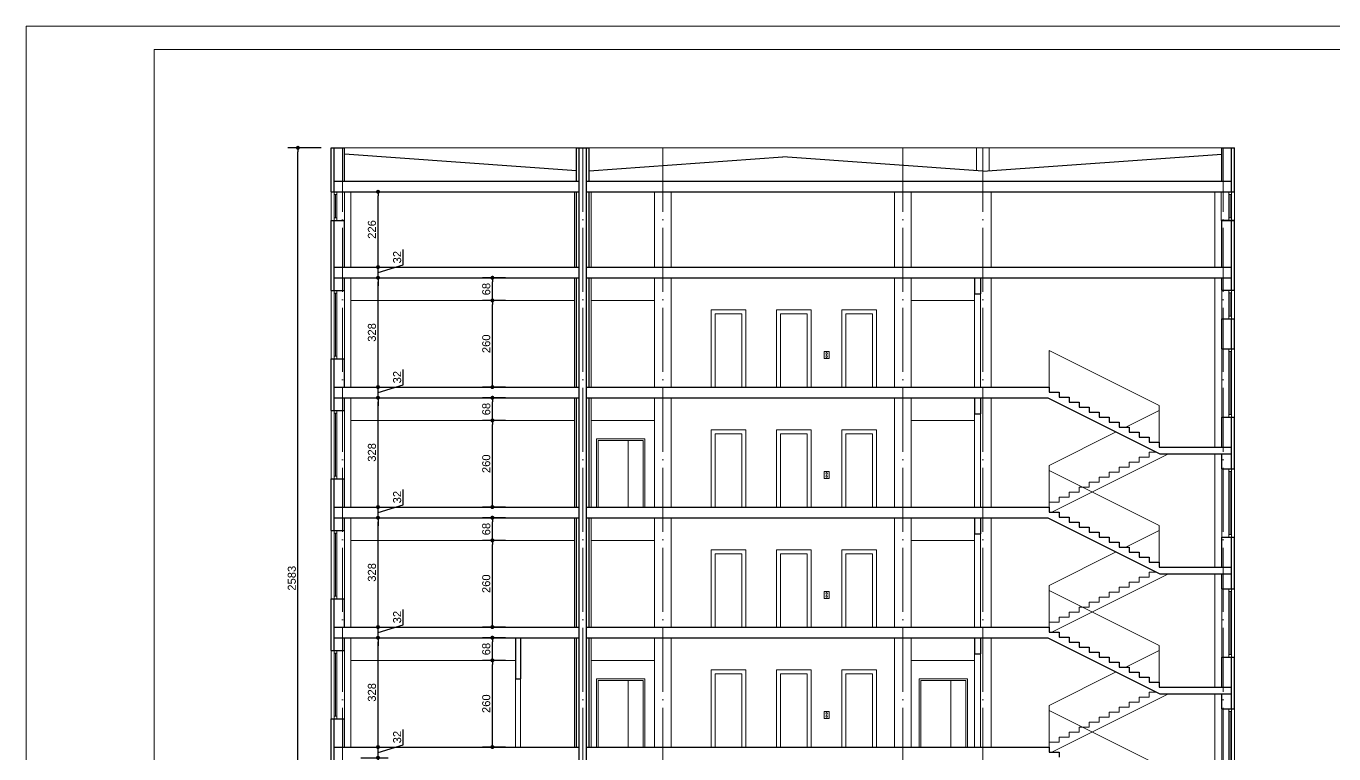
# Model space of a CAD drawing. Header units: millimetres. Extents: x 54 to 8480, y -22812 to 17434.
# Drawn here: x 2229 to 6150, y -20749 to -18566 of the extents above; entities that cross this region are included whole.
import ezdxf

# ---------------------------------------------------------------- set-up
doc = ezdxf.new("R2010")
doc.units = ezdxf.units.MM
doc.linetypes.add('ACAD_ISO04W100', pattern=[30, 24, -3, 0, -3])
for name, color, linetype, lineweight in [('PLATFORMA', 7, 'Continuous', 0), ('STOLARKA', 97, 'Continuous', 0), ('wymiary', 150, 'Continuous', 0)]:
    doc.layers.add(name, color=color, linetype=linetype, lineweight=lineweight)
doc.styles.get("Standard").update_dxf_attribs({"font": 'arial.ttf'})
doc.dimstyles.new('ISO-25', dxfattribs={"dimtxt": 24, "dimasz": 12, "dimexe": 30, "dimexo": 30, "dimgap": 6, "dimtad": 1, "dimdec": 0, "dimtxsty": 'Standard', "dimblk": 'DOT', "dimcen": 2.5, "dimadec": 0, "dimazin": 0, "dimtfac": 1, "dimtdec": 0, "dimtmove": 0, "dimatfit": 3, "dimldrblk": 'DOT', "dimfxl": 1, "dimarcsym": 0})

# ---------------------------------------------------------------- blocks, each defined once
blk = doc.blocks.new('A$C68801B34')
at = {"linetype": 'Continuous', "lineweight": 0}
for points in [[(-145, 0), (0, 0), (0, 205), (-145, 205)], [(-140, 0), (-50, 0), (-50, 200), (-140, 200)], [(-50, 200), (-5, 200), (-5, 0), (-50, 0)]]:
    blk.add_lwpolyline(points, close=True, dxfattribs=at)
blk = doc.blocks.new('_Dot')
at = {"color": 0, "linetype": 'ByBlock', "lineweight": -2}
blk.add_line((-0.5, 0), (-1, 0), dxfattribs=at)
at = {"color": 0, "linetype": 'ByBlock', "lineweight": 0, "const_width": 0.5}
blk.add_lwpolyline([(-0.25, 0, 1), (0.25, 0, 1)], format="xyb", close=True, dxfattribs=at)
blk = doc.blocks.new('*D843')
at = {"layer": 'Defpoints', "color": 0, "linetype": 'Continuous', "lineweight": 0}
for p in [(3202.6, -20728.6), (3284, -20728.6), (3202.6, -20760.6)]:
    blk.add_point(p, dxfattribs=at)
at = {"layer": 'wymiary', "color": 0, "linetype": 'Continuous', "lineweight": -2}
for p, q in [((3359.8, -20721.9), (3359.8, -20675.8)), ((3232.6, -20728.6), (3314, -20728.6)), ((3284, -20716.6), (3284, -20704.6)), ((3284, -20744.6), (3359.8, -20721.9)), ((3284, -20760.6), (3284, -20728.6)), ((3284, -20760.6), (3284, -20728.6)), ((3232.6, -20760.6), (3314, -20760.6)), ((3284, -20772.6), (3284, -20784.6))]:
    blk.add_line(p, q, dxfattribs=at)
at = {"layer": 'wymiary', "color": 0, "linetype": 'Continuous', "lineweight": -2, "xscale": 12, "yscale": 12, "zscale": 12}
for p, rotation in [((3284, -20728.6), 270), ((3284, -20760.6), 90)]:
    blk.add_blockref('_Dot', p, dxfattribs=dict(at, rotation=rotation))
at = {"layer": 'wymiary', "color": 0, "linetype": 'Continuous', "lineweight": 0, "insert": (3341.5, -20698.8), "char_height": 24, "attachment_point": 5, "rotation": 90}
blk.add_mtext('32', dxfattribs=at)
blk = doc.blocks.new('*D844')
at = {"layer": 'Defpoints', "color": 0, "linetype": 'Continuous', "lineweight": 0}
for p in [(3202.6, -20400.6), (3284, -20400.6), (3202.6, -20728.6)]:
    blk.add_point(p, dxfattribs=at)
at = {"layer": 'wymiary', "color": 0, "linetype": 'Continuous', "lineweight": -2}
for p, q in [((3232.6, -20400.6), (3314, -20400.6)), ((3284, -20716.6), (3284, -20412.6)), ((3232.6, -20728.6), (3314, -20728.6))]:
    blk.add_line(p, q, dxfattribs=at)
at = {"layer": 'wymiary', "color": 0, "linetype": 'Continuous', "lineweight": -2, "xscale": 12, "yscale": 12, "zscale": 12}
for p, rotation in [((3284, -20400.6), 90), ((3284, -20728.6), 270)]:
    blk.add_blockref('_Dot', p, dxfattribs=dict(at, rotation=rotation))
at = {"layer": 'wymiary', "color": 0, "linetype": 'Continuous', "lineweight": 0, "insert": (3265.7, -20564.6), "char_height": 24, "attachment_point": 5, "rotation": 90}
blk.add_mtext('328', dxfattribs=at)
blk = doc.blocks.new('*D845')
at = {"layer": 'Defpoints', "color": 0, "linetype": 'Continuous', "lineweight": 0}
for p in [(3202.6, -20368.6), (3284, -20368.6), (3202.6, -20400.6)]:
    blk.add_point(p, dxfattribs=at)
at = {"layer": 'wymiary', "color": 0, "linetype": 'Continuous', "lineweight": -2}
for p, q in [((3284, -20356.6), (3284, -20344.6)), ((3359.8, -20361.9), (3359.8, -20315.8)), ((3232.6, -20368.6), (3314, -20368.6)), ((3284, -20384.6), (3359.8, -20361.9)), ((3284, -20400.6), (3284, -20368.6)), ((3284, -20400.6), (3284, -20368.6)), ((3232.6, -20400.6), (3314, -20400.6)), ((3284, -20412.6), (3284, -20424.6))]:
    blk.add_line(p, q, dxfattribs=at)
at = {"layer": 'wymiary', "color": 0, "linetype": 'Continuous', "lineweight": -2, "xscale": 12, "yscale": 12, "zscale": 12}
for p, rotation in [((3284, -20368.6), 270), ((3284, -20400.6), 90)]:
    blk.add_blockref('_Dot', p, dxfattribs=dict(at, rotation=rotation))
at = {"layer": 'wymiary', "color": 0, "linetype": 'Continuous', "lineweight": 0, "insert": (3341.5, -20338.8), "char_height": 24, "attachment_point": 5, "rotation": 90}
blk.add_mtext('32', dxfattribs=at)
blk = doc.blocks.new('*D846')
at = {"layer": 'Defpoints', "color": 0, "linetype": 'Continuous', "lineweight": 0}
for p in [(3202.6, -20040.6), (3284, -20040.6), (3202.6, -20368.6)]:
    blk.add_point(p, dxfattribs=at)
at = {"layer": 'wymiary', "color": 0, "linetype": 'Continuous', "lineweight": -2}
for p, q in [((3232.6, -20040.6), (3314, -20040.6)), ((3284, -20356.6), (3284, -20052.6)), ((3232.6, -20368.6), (3314, -20368.6))]:
    blk.add_line(p, q, dxfattribs=at)
at = {"layer": 'wymiary', "color": 0, "linetype": 'Continuous', "lineweight": -2, "xscale": 12, "yscale": 12, "zscale": 12}
for p, rotation in [((3284, -20040.6), 90), ((3284, -20368.6), 270)]:
    blk.add_blockref('_Dot', p, dxfattribs=dict(at, rotation=rotation))
at = {"layer": 'wymiary', "color": 0, "linetype": 'Continuous', "lineweight": 0, "insert": (3265.7, -20204.6), "char_height": 24, "attachment_point": 5, "rotation": 90}
blk.add_mtext('328', dxfattribs=at)
blk = doc.blocks.new('*D847')
at = {"layer": 'Defpoints', "color": 0, "linetype": 'Continuous', "lineweight": 0}
for p in [(3202.6, -20008.6), (3284, -20008.6), (3202.6, -20040.6)]:
    blk.add_point(p, dxfattribs=at)
at = {"layer": 'wymiary', "color": 0, "linetype": 'Continuous', "lineweight": -2}
for p, q in [((3359.8, -20001.9), (3359.8, -19955.8)), ((3284, -19996.6), (3284, -19984.6)), ((3232.6, -20008.6), (3314, -20008.6)), ((3284, -20024.6), (3359.8, -20001.9)), ((3284, -20040.6), (3284, -20008.6)), ((3284, -20040.6), (3284, -20008.6)), ((3232.6, -20040.6), (3314, -20040.6)), ((3284, -20052.6), (3284, -20064.6))]:
    blk.add_line(p, q, dxfattribs=at)
at = {"layer": 'wymiary', "color": 0, "linetype": 'Continuous', "lineweight": -2, "xscale": 12, "yscale": 12, "zscale": 12}
for p, rotation in [((3284, -20008.6), 270), ((3284, -20040.6), 90)]:
    blk.add_blockref('_Dot', p, dxfattribs=dict(at, rotation=rotation))
at = {"layer": 'wymiary', "color": 0, "linetype": 'Continuous', "lineweight": 0, "insert": (3341.5, -19978.8), "char_height": 24, "attachment_point": 5, "rotation": 90}
blk.add_mtext('32', dxfattribs=at)
blk = doc.blocks.new('*D848')
at = {"layer": 'Defpoints', "color": 0, "linetype": 'Continuous', "lineweight": 0}
for p in [(3202.6, -19680.6), (3284, -19680.6), (3202.6, -20008.6)]:
    blk.add_point(p, dxfattribs=at)
at = {"layer": 'wymiary', "color": 0, "linetype": 'Continuous', "lineweight": -2}
for p, q in [((3232.6, -19680.6), (3314, -19680.6)), ((3284, -19996.6), (3284, -19692.6)), ((3232.6, -20008.6), (3314, -20008.6))]:
    blk.add_line(p, q, dxfattribs=at)
at = {"layer": 'wymiary', "color": 0, "linetype": 'Continuous', "lineweight": -2, "xscale": 12, "yscale": 12, "zscale": 12}
for p, rotation in [((3284, -19680.6), 90), ((3284, -20008.6), 270)]:
    blk.add_blockref('_Dot', p, dxfattribs=dict(at, rotation=rotation))
at = {"layer": 'wymiary', "color": 0, "linetype": 'Continuous', "lineweight": 0, "insert": (3265.7, -19844.6), "char_height": 24, "attachment_point": 5, "rotation": 90}
blk.add_mtext('328', dxfattribs=at)
blk = doc.blocks.new('*D849')
at = {"layer": 'Defpoints', "color": 0, "linetype": 'Continuous', "lineweight": 0}
for p in [(3202.6, -19648.6), (3202.6, -19680.6), (3284, -19648.6)]:
    blk.add_point(p, dxfattribs=at)
at = {"layer": 'wymiary', "color": 0, "linetype": 'Continuous', "lineweight": -2}
for p, q in [((3359.8, -19641.9), (3359.8, -19595.8)), ((3284, -19636.6), (3284, -19624.6)), ((3284, -19664.6), (3359.8, -19641.9)), ((3232.6, -19648.6), (3314, -19648.6)), ((3232.6, -19680.6), (3314, -19680.6)), ((3284, -19680.6), (3284, -19648.6)), ((3284, -19680.6), (3284, -19648.6)), ((3284, -19692.6), (3284, -19704.6))]:
    blk.add_line(p, q, dxfattribs=at)
at = {"layer": 'wymiary', "color": 0, "linetype": 'Continuous', "lineweight": -2, "xscale": 12, "yscale": 12, "zscale": 12}
for p, rotation in [((3284, -19648.6), 270), ((3284, -19680.6), 90)]:
    blk.add_blockref('_Dot', p, dxfattribs=dict(at, rotation=rotation))
at = {"layer": 'wymiary', "color": 0, "linetype": 'Continuous', "lineweight": 0, "insert": (3341.5, -19618.8), "char_height": 24, "attachment_point": 5, "rotation": 90}
blk.add_mtext('32', dxfattribs=at)
blk = doc.blocks.new('*D850')
at = {"layer": 'Defpoints', "color": 0, "linetype": 'Continuous', "lineweight": 0}
for p in [(3202.6, -19320.6), (3284, -19320.6), (3202.6, -19648.6)]:
    blk.add_point(p, dxfattribs=at)
at = {"layer": 'wymiary', "color": 0, "linetype": 'Continuous', "lineweight": -2}
for p, q in [((3232.6, -19320.6), (3314, -19320.6)), ((3284, -19636.6), (3284, -19332.6)), ((3232.6, -19648.6), (3314, -19648.6))]:
    blk.add_line(p, q, dxfattribs=at)
at = {"layer": 'wymiary', "color": 0, "linetype": 'Continuous', "lineweight": -2, "xscale": 12, "yscale": 12, "zscale": 12}
for p, rotation in [((3284, -19320.6), 90), ((3284, -19648.6), 270)]:
    blk.add_blockref('_Dot', p, dxfattribs=dict(at, rotation=rotation))
at = {"layer": 'wymiary', "color": 0, "linetype": 'Continuous', "lineweight": 0, "insert": (3265.7, -19484.6), "char_height": 24, "attachment_point": 5, "rotation": 90}
blk.add_mtext('328', dxfattribs=at)
blk = doc.blocks.new('*D851')
at = {"layer": 'Defpoints', "color": 0, "linetype": 'Continuous', "lineweight": 0}
for p in [(3202.6, -19288.6), (3284, -19288.6), (3202.6, -19320.6)]:
    blk.add_point(p, dxfattribs=at)
at = {"layer": 'wymiary', "color": 0, "linetype": 'Continuous', "lineweight": -2}
for p, q in [((3359.8, -19281.9), (3359.8, -19235.8)), ((3232.6, -19288.6), (3314, -19288.6)), ((3284, -19276.6), (3284, -19264.6)), ((3284, -19304.6), (3359.8, -19281.9)), ((3284, -19320.6), (3284, -19288.6)), ((3284, -19320.6), (3284, -19288.6)), ((3232.6, -19320.6), (3314, -19320.6)), ((3284, -19332.6), (3284, -19344.6))]:
    blk.add_line(p, q, dxfattribs=at)
at = {"layer": 'wymiary', "color": 0, "linetype": 'Continuous', "lineweight": -2, "xscale": 12, "yscale": 12, "zscale": 12}
for p, rotation in [((3284, -19288.6), 270), ((3284, -19320.6), 90)]:
    blk.add_blockref('_Dot', p, dxfattribs=dict(at, rotation=rotation))
at = {"layer": 'wymiary', "color": 0, "linetype": 'Continuous', "lineweight": 0, "insert": (3341.5, -19258.8), "char_height": 24, "attachment_point": 5, "rotation": 90}
blk.add_mtext('32', dxfattribs=at)
blk = doc.blocks.new('*D852')
at = {"layer": 'Defpoints', "color": 0, "linetype": 'Continuous', "lineweight": 0}
for p in [(3202.6, -19062.6), (3284, -19062.6), (3202.6, -19288.6)]:
    blk.add_point(p, dxfattribs=at)
at = {"layer": 'wymiary', "color": 0, "linetype": 'Continuous', "lineweight": -2}
for p, q in [((3232.6, -19062.6), (3314, -19062.6)), ((3284, -19276.6), (3284, -19074.6)), ((3232.6, -19288.6), (3314, -19288.6))]:
    blk.add_line(p, q, dxfattribs=at)
at = {"layer": 'wymiary', "color": 0, "linetype": 'Continuous', "lineweight": -2, "xscale": 12, "yscale": 12, "zscale": 12}
for p, rotation in [((3284, -19062.6), 90), ((3284, -19288.6), 270)]:
    blk.add_blockref('_Dot', p, dxfattribs=dict(at, rotation=rotation))
at = {"layer": 'wymiary', "color": 0, "linetype": 'Continuous', "lineweight": 0, "insert": (3265.7, -19175.6), "char_height": 24, "attachment_point": 5, "rotation": 90}
blk.add_mtext('226', dxfattribs=at)
blk = doc.blocks.new('*D830')
at = {"layer": 'Defpoints', "color": 0, "linetype": 'Continuous', "lineweight": 0}
for p in [(3626.9, -20468.6), (3696.6, -20468.6), (3696.6, -20728.6)]:
    blk.add_point(p, dxfattribs=at)
at = {"layer": 'wymiary', "color": 0, "linetype": 'Continuous', "lineweight": -2}
for p, q in [((3666.6, -20468.6), (3596.9, -20468.6)), ((3626.9, -20716.6), (3626.9, -20480.6)), ((3666.6, -20728.6), (3596.9, -20728.6))]:
    blk.add_line(p, q, dxfattribs=at)
at = {"layer": 'wymiary', "color": 0, "linetype": 'Continuous', "lineweight": -2, "xscale": 12, "yscale": 12, "zscale": 12}
for p, rotation in [((3626.9, -20468.6), 90), ((3626.9, -20728.6), 270)]:
    blk.add_blockref('_Dot', p, dxfattribs=dict(at, rotation=rotation))
at = {"layer": 'wymiary', "color": 0, "linetype": 'Continuous', "lineweight": 0, "insert": (3608.6, -20598.6), "char_height": 24, "attachment_point": 5, "rotation": 90}
blk.add_mtext('260', dxfattribs=at)
blk = doc.blocks.new('*D831')
at = {"layer": 'Defpoints', "color": 0, "linetype": 'Continuous', "lineweight": 0}
for p in [(3626.9, -20400.6), (3696.6, -20400.6), (3696.6, -20468.6)]:
    blk.add_point(p, dxfattribs=at)
at = {"layer": 'wymiary', "color": 0, "linetype": 'Continuous', "lineweight": -2}
for p, q in [((3666.6, -20400.6), (3596.9, -20400.6)), ((3626.9, -20456.6), (3626.9, -20412.6)), ((3666.6, -20468.6), (3596.9, -20468.6))]:
    blk.add_line(p, q, dxfattribs=at)
at = {"layer": 'wymiary', "color": 0, "linetype": 'Continuous', "lineweight": -2, "xscale": 12, "yscale": 12, "zscale": 12}
for p, rotation in [((3626.9, -20400.6), 90), ((3626.9, -20468.6), 270)]:
    blk.add_blockref('_Dot', p, dxfattribs=dict(at, rotation=rotation))
at = {"layer": 'wymiary', "color": 0, "linetype": 'Continuous', "lineweight": 0, "insert": (3608.6, -20434.6), "char_height": 24, "attachment_point": 5, "rotation": 90}
blk.add_mtext('68', dxfattribs=at)
blk = doc.blocks.new('*D832')
at = {"layer": 'Defpoints', "color": 0, "linetype": 'Continuous', "lineweight": 0}
for p in [(3626.9, -20108.6), (3696.6, -20108.6), (3696.6, -20368.6)]:
    blk.add_point(p, dxfattribs=at)
at = {"layer": 'wymiary', "color": 0, "linetype": 'Continuous', "lineweight": -2}
for p, q in [((3666.6, -20108.6), (3596.9, -20108.6)), ((3626.9, -20356.6), (3626.9, -20120.6)), ((3666.6, -20368.6), (3596.9, -20368.6))]:
    blk.add_line(p, q, dxfattribs=at)
at = {"layer": 'wymiary', "color": 0, "linetype": 'Continuous', "lineweight": -2, "xscale": 12, "yscale": 12, "zscale": 12}
for p, rotation in [((3626.9, -20108.6), 90), ((3626.9, -20368.6), 270)]:
    blk.add_blockref('_Dot', p, dxfattribs=dict(at, rotation=rotation))
at = {"layer": 'wymiary', "color": 0, "linetype": 'Continuous', "lineweight": 0, "insert": (3608.6, -20238.6), "char_height": 24, "attachment_point": 5, "rotation": 90}
blk.add_mtext('260', dxfattribs=at)
blk = doc.blocks.new('*D833')
at = {"layer": 'Defpoints', "color": 0, "linetype": 'Continuous', "lineweight": 0}
for p in [(3626.9, -20040.6), (3696.6, -20040.6), (3696.6, -20108.6)]:
    blk.add_point(p, dxfattribs=at)
at = {"layer": 'wymiary', "color": 0, "linetype": 'Continuous', "lineweight": -2}
for p, q in [((3666.6, -20040.6), (3596.9, -20040.6)), ((3626.9, -20096.6), (3626.9, -20052.6)), ((3666.6, -20108.6), (3596.9, -20108.6))]:
    blk.add_line(p, q, dxfattribs=at)
at = {"layer": 'wymiary', "color": 0, "linetype": 'Continuous', "lineweight": -2, "xscale": 12, "yscale": 12, "zscale": 12}
for p, rotation in [((3626.9, -20040.6), 90), ((3626.9, -20108.6), 270)]:
    blk.add_blockref('_Dot', p, dxfattribs=dict(at, rotation=rotation))
at = {"layer": 'wymiary', "color": 0, "linetype": 'Continuous', "lineweight": 0, "insert": (3608.6, -20074.6), "char_height": 24, "attachment_point": 5, "rotation": 90}
blk.add_mtext('68', dxfattribs=at)
blk = doc.blocks.new('*D834')
at = {"layer": 'Defpoints', "color": 0, "linetype": 'Continuous', "lineweight": 0}
for p in [(3626.9, -19748.6), (3696.6, -19748.6), (3696.6, -20008.6)]:
    blk.add_point(p, dxfattribs=at)
at = {"layer": 'wymiary', "color": 0, "linetype": 'Continuous', "lineweight": -2}
for p, q in [((3666.6, -19748.6), (3596.9, -19748.6)), ((3626.9, -19996.6), (3626.9, -19760.6)), ((3666.6, -20008.6), (3596.9, -20008.6))]:
    blk.add_line(p, q, dxfattribs=at)
at = {"layer": 'wymiary', "color": 0, "linetype": 'Continuous', "lineweight": -2, "xscale": 12, "yscale": 12, "zscale": 12}
for p, rotation in [((3626.9, -19748.6), 90), ((3626.9, -20008.6), 270)]:
    blk.add_blockref('_Dot', p, dxfattribs=dict(at, rotation=rotation))
at = {"layer": 'wymiary', "color": 0, "linetype": 'Continuous', "lineweight": 0, "insert": (3608.6, -19878.6), "char_height": 24, "attachment_point": 5, "rotation": 90}
blk.add_mtext('260', dxfattribs=at)
blk = doc.blocks.new('*D835')
at = {"layer": 'Defpoints', "color": 0, "linetype": 'Continuous', "lineweight": 0}
for p in [(3626.9, -19680.6), (3696.6, -19680.6), (3696.6, -19748.6)]:
    blk.add_point(p, dxfattribs=at)
at = {"layer": 'wymiary', "color": 0, "linetype": 'Continuous', "lineweight": -2}
for p, q in [((3666.6, -19680.6), (3596.9, -19680.6)), ((3626.9, -19736.6), (3626.9, -19692.6)), ((3666.6, -19748.6), (3596.9, -19748.6))]:
    blk.add_line(p, q, dxfattribs=at)
at = {"layer": 'wymiary', "color": 0, "linetype": 'Continuous', "lineweight": -2, "xscale": 12, "yscale": 12, "zscale": 12}
for p, rotation in [((3626.9, -19680.6), 90), ((3626.9, -19748.6), 270)]:
    blk.add_blockref('_Dot', p, dxfattribs=dict(at, rotation=rotation))
at = {"layer": 'wymiary', "color": 0, "linetype": 'Continuous', "lineweight": 0, "insert": (3608.6, -19714.6), "char_height": 24, "attachment_point": 5, "rotation": 90}
blk.add_mtext('68', dxfattribs=at)
blk = doc.blocks.new('*D836')
at = {"layer": 'Defpoints', "color": 0, "linetype": 'Continuous', "lineweight": 0}
for p in [(3626.9, -19388.6), (3696.6, -19388.6), (3696.6, -19648.6)]:
    blk.add_point(p, dxfattribs=at)
at = {"layer": 'wymiary', "color": 0, "linetype": 'Continuous', "lineweight": -2}
for p, q in [((3666.6, -19388.6), (3596.9, -19388.6)), ((3626.9, -19636.6), (3626.9, -19400.6)), ((3666.6, -19648.6), (3596.9, -19648.6))]:
    blk.add_line(p, q, dxfattribs=at)
at = {"layer": 'wymiary', "color": 0, "linetype": 'Continuous', "lineweight": -2, "xscale": 12, "yscale": 12, "zscale": 12}
for p, rotation in [((3626.9, -19388.6), 90), ((3626.9, -19648.6), 270)]:
    blk.add_blockref('_Dot', p, dxfattribs=dict(at, rotation=rotation))
at = {"layer": 'wymiary', "color": 0, "linetype": 'Continuous', "lineweight": 0, "insert": (3608.6, -19518.6), "char_height": 24, "attachment_point": 5, "rotation": 90}
blk.add_mtext('260', dxfattribs=at)
blk = doc.blocks.new('*D837')
at = {"layer": 'Defpoints', "color": 0, "linetype": 'Continuous', "lineweight": 0}
for p in [(3626.9, -19320.6), (3696.6, -19320.6), (3696.6, -19388.6)]:
    blk.add_point(p, dxfattribs=at)
at = {"layer": 'wymiary', "color": 0, "linetype": 'Continuous', "lineweight": -2}
for p, q in [((3666.6, -19320.6), (3596.9, -19320.6)), ((3626.9, -19376.6), (3626.9, -19332.6)), ((3666.6, -19388.6), (3596.9, -19388.6))]:
    blk.add_line(p, q, dxfattribs=at)
at = {"layer": 'wymiary', "color": 0, "linetype": 'Continuous', "lineweight": -2, "xscale": 12, "yscale": 12, "zscale": 12}
for p, rotation in [((3626.9, -19320.6), 90), ((3626.9, -19388.6), 270)]:
    blk.add_blockref('_Dot', p, dxfattribs=dict(at, rotation=rotation))
at = {"layer": 'wymiary', "color": 0, "linetype": 'Continuous', "lineweight": 0, "insert": (3608.6, -19354.6), "char_height": 24, "attachment_point": 5, "rotation": 90}
blk.add_mtext('68', dxfattribs=at)
blk = doc.blocks.new('*D855')
at = {"layer": 'Defpoints', "color": 0, "linetype": 'Continuous', "lineweight": 0}
for p in [(3043.9, -18930.6), (3143.6, -18930.6), (3073.6, -21513.6)]:
    blk.add_point(p, dxfattribs=at)
at = {"layer": 'wymiary', "color": 0, "linetype": 'Continuous', "lineweight": -2}
for p, q in [((3113.6, -18930.6), (3013.9, -18930.6)), ((3043.9, -21501.6), (3043.9, -18942.6)), ((3043.6, -21513.6), (3013.9, -21513.6))]:
    blk.add_line(p, q, dxfattribs=at)
at = {"layer": 'wymiary', "color": 0, "linetype": 'Continuous', "lineweight": -2, "xscale": 12, "yscale": 12, "zscale": 12}
for p, rotation in [((3043.9, -18930.6), 90), ((3043.9, -21513.6), 270)]:
    blk.add_blockref('_Dot', p, dxfattribs=dict(at, rotation=rotation))
at = {"layer": 'wymiary', "color": 0, "linetype": 'Continuous', "lineweight": 0, "insert": (3025.6, -20222.1), "char_height": 24, "attachment_point": 5, "rotation": 90}
blk.add_mtext('2583', dxfattribs=at)

msp = doc.modelspace()

# ---------------------------------------------------------------- linework, layer by layer
at = {"linetype": 'Continuous', "lineweight": 30}
for p, q in [((3143.6, -19062.6), (3143.6, -18930.6)), ((3143.6, -18930.6), (3183.6, -18930.6)), ((3152.6, -19062.6), (3152.6, -18930.6)), ((3183.6, -19030.6), (3183.6, -18930.6)), ((3878.6, -19030.6), (3878.6, -18930.6)), ((3878.6, -18930.6), (3916.6, -18930.6)), ((3886.6, -21740.6), (3886.6, -18930.6)), ((3908.6, -21740.6), (3908.6, -18930.6)), ((3916.6, -19030.6), (3916.6, -18930.6)), ((5814.1, -19030.6), (5814.1, -18930.6)), ((5814.1, -18930.6), (5851.6, -18930.6)), ((5842.6, -19062.6), (5842.6, -18930.6)), ((5851.6, -19062.6), (5851.6, -18930.6)), ((3878.6, -18999.3), (3183.6, -18950)), ((3916.6, -18999.3), (4497.6, -18958.1)), ((5097.6, -19000.6), (4497.6, -18958.1)), ((5097.6, -19000.6), (5814.1, -18949.8)), ((3152.6, -19030.6), (3886.6, -19030.6)), ((3908.6, -19030.6), (5842.6, -19030.6)), ((3143.6, -19062.6), (3886.6, -19062.6)), ((3878.6, -19288.6), (3878.6, -19062.6)), ((3908.6, -19062.6), (5851.6, -19062.6)), ((3916.6, -19288.6), (3916.6, -19062.6)), ((3143.6, -19148.6), (3183.6, -19148.6)), ((3143.6, -19358.6), (3143.6, -19148.6)), ((3152.6, -19358.6), (3152.6, -19148.6)), ((3183.6, -19288.6), (3183.6, -19148.6)), ((5851.6, -19148.6), (5811.6, -19148.6)), ((5814.1, -19288.6), (5814.1, -19148.6)), ((5814.1, -19148.6), (5851.6, -19148.6)), ((5842.6, -19357.6), (5842.6, -19148.6)), ((5851.6, -19357.6), (5851.6, -19148.6)), ((3152.6, -19288.6), (3886.6, -19288.6)), ((3908.6, -19288.6), (5842.6, -19288.6)), ((3152.6, -19320.6), (3886.6, -19320.6)), ((3183.6, -19358.6), (3183.6, -19320.6)), ((3878.6, -19648.6), (3878.6, -19320.6)), ((3908.6, -19320.6), (5842.6, -19320.6)), ((3916.6, -19648.6), (3916.6, -19320.6)), ((5072.6, -19320.6), (5072.6, -19368.6)), ((5090.6, -19320.6), (5090.6, -19368.6)), ((5814.1, -19357.6), (5814.1, -19320.6)), ((3143.6, -19358.6), (3183.6, -19358.6)), ((5814.1, -19357.6), (5851.6, -19357.6)), ((5072.6, -19368.6), (5090.6, -19368.6)), ((5814.1, -19533.6), (5814.1, -19443.6)), ((5814.1, -19443.6), (5851.6, -19443.6)), ((5842.6, -19533.6), (5842.6, -19443.6)), ((5851.6, -19533.6), (5851.6, -19443.6)), ((3143.6, -19563.6), (3183.6, -19563.6)), ((3143.6, -19718.6), (3143.6, -19563.6)), ((3152.6, -19718.6), (3152.6, -19563.6)), ((3183.6, -19648.6), (3183.6, -19563.6)), ((5814.1, -19533.6), (5851.6, -19533.6)), ((3152.6, -19648.6), (3886.6, -19648.6)), ((3152.6, -19680.6), (3886.6, -19680.6)), ((3183.6, -19718.6), (3183.6, -19680.6)), ((3878.6, -20008.6), (3878.6, -19680.6)), ((3908.6, -19648.6), (5296.1, -19648.6)), ((3908.6, -19680.6), (5292.1, -19680.6)), ((3916.6, -20008.6), (3916.6, -19680.6)), ((5072.6, -19680.6), (5072.6, -19728.6)), ((5090.6, -19680.6), (5090.6, -19728.6)), ((5292.1, -19680.6), (5628.1, -19848.6)), ((5296.1, -19648.6), (5296.1, -19663.6)), ((5296.1, -19663.6), (5326.1, -19663.6)), ((5326.1, -19663.6), (5326.1, -19678.6)), ((5326.1, -19678.6), (5356.1, -19678.6)), ((5356.1, -19678.6), (5356.1, -19693.6)), ((3143.6, -19718.6), (3183.6, -19718.6)), ((5356.1, -19693.6), (5386.1, -19693.6)), ((5386.1, -19693.6), (5386.1, -19708.6)), ((5386.1, -19708.6), (5416.1, -19708.6)), ((5416.1, -19708.6), (5416.1, -19723.6)), ((5072.6, -19728.6), (5090.6, -19728.6)), ((5416.1, -19723.6), (5446.1, -19723.6)), ((5446.1, -19723.6), (5446.1, -19738.6)), ((5446.1, -19738.6), (5476.1, -19738.6)), ((5476.1, -19738.6), (5476.1, -19753.6)), ((5476.1, -19753.6), (5506.1, -19753.6)), ((5506.1, -19753.6), (5506.1, -19768.6)), ((5814.1, -19828.6), (5814.1, -19738.6)), ((5814.1, -19738.6), (5851.6, -19738.6)), ((5842.6, -19893.6), (5842.6, -19738.6)), ((5851.6, -19893.6), (5851.6, -19738.6)), ((5506.1, -19768.6), (5536.1, -19768.6)), ((5536.1, -19768.6), (5536.1, -19783.6)), ((5536.1, -19783.6), (5566.1, -19783.6)), ((5566.1, -19783.6), (5566.1, -19798.6)), ((5566.1, -19798.6), (5596.1, -19798.6)), ((5596.1, -19798.6), (5596.1, -19813.6)), ((5596.1, -19813.6), (5626.1, -19813.6)), ((5626.1, -19813.6), (5626.1, -19828.6)), ((5626.1, -19828.6), (5842.6, -19828.6)), ((5628.1, -19848.6), (5842.6, -19848.6)), ((5814.1, -19893.6), (5814.1, -19848.6)), ((5814.1, -19893.6), (5851.6, -19893.6)), ((3143.6, -20078.6), (3143.6, -19923.6)), ((3143.6, -19923.6), (3183.6, -19923.6)), ((3152.6, -20078.6), (3152.6, -19923.6)), ((3183.6, -20008.6), (3183.6, -19923.6)), ((3152.6, -20008.6), (3886.6, -20008.6)), ((3908.6, -20008.6), (5296.1, -20008.6)), ((5296.1, -20008.6), (5296.1, -20023.6)), ((5296.1, -20023.6), (5326.1, -20023.6)), ((5326.1, -20023.6), (5326.1, -20038.6)), ((3152.6, -20040.6), (3886.6, -20040.6)), ((3183.6, -20078.6), (3183.6, -20040.6)), ((3878.6, -20368.6), (3878.6, -20040.6)), ((3908.6, -20040.6), (5292.1, -20040.6)), ((3916.6, -20368.6), (3916.6, -20040.6)), ((5072.6, -20040.6), (5072.6, -20088.6)), ((5090.6, -20040.6), (5090.6, -20088.6)), ((5292.1, -20040.6), (5628.1, -20208.6)), ((5326.1, -20038.6), (5356.1, -20038.6)), ((5356.1, -20038.6), (5356.1, -20053.6)), ((5356.1, -20053.6), (5386.1, -20053.6)), ((5386.1, -20053.6), (5386.1, -20068.6)), ((5386.1, -20068.6), (5416.1, -20068.6)), ((5416.1, -20068.6), (5416.1, -20083.6)), ((3143.6, -20078.6), (3183.6, -20078.6)), ((5072.6, -20088.6), (5090.6, -20088.6)), ((5416.1, -20083.6), (5446.1, -20083.6)), ((5446.1, -20083.6), (5446.1, -20098.6)), ((5446.1, -20098.6), (5476.1, -20098.6)), ((5476.1, -20098.6), (5476.1, -20113.6)), ((5814.1, -20188.6), (5814.1, -20098.6)), ((5814.1, -20098.6), (5851.6, -20098.6)), ((5842.6, -20253.6), (5842.6, -20098.6)), ((5851.6, -20253.6), (5851.6, -20098.6)), ((5476.1, -20113.6), (5506.1, -20113.6)), ((5506.1, -20113.6), (5506.1, -20128.6)), ((5506.1, -20128.6), (5536.1, -20128.6)), ((5536.1, -20128.6), (5536.1, -20143.6)), ((5536.1, -20143.6), (5566.1, -20143.6)), ((5566.1, -20143.6), (5566.1, -20158.6)), ((5566.1, -20158.6), (5596.1, -20158.6)), ((5596.1, -20158.6), (5596.1, -20173.6)), ((5596.1, -20173.6), (5626.1, -20173.6)), ((5626.1, -20173.6), (5626.1, -20188.6)), ((5626.1, -20188.6), (5842.6, -20188.6)), ((5628.1, -20208.6), (5842.6, -20208.6)), ((5814.1, -20253.6), (5814.1, -20208.6)), ((5814.1, -20253.6), (5851.6, -20253.6)), ((3143.6, -20438.6), (3143.6, -20283.6)), ((3143.6, -20283.6), (3183.6, -20283.6)), ((3152.6, -20438.6), (3152.6, -20283.6)), ((3183.6, -20368.6), (3183.6, -20283.6)), ((3152.6, -20368.6), (3886.6, -20368.6)), ((3908.6, -20368.6), (5296.1, -20368.6)), ((5296.1, -20368.6), (5296.1, -20383.6)), ((5296.1, -20383.6), (5326.1, -20383.6)), ((5326.1, -20383.6), (5326.1, -20398.6)), ((3152.6, -20400.6), (3886.6, -20400.6)), ((3183.6, -20438.6), (3183.6, -20400.6)), ((3696.6, -20400.6), (3696.6, -20523.6)), ((3711.6, -20400.6), (3711.6, -20523.6)), ((3878.6, -20728.6), (3878.6, -20400.6)), ((3908.6, -20400.6), (5292.1, -20400.6)), ((3916.6, -20728.6), (3916.6, -20400.6)), ((5072.6, -20400.6), (5072.6, -20448.6)), ((5090.6, -20400.6), (5090.6, -20448.6)), ((5292.1, -20400.6), (5628.1, -20568.6)), ((5326.1, -20398.6), (5356.1, -20398.6)), ((5356.1, -20398.6), (5356.1, -20413.6)), ((5356.1, -20413.6), (5386.1, -20413.6)), ((5386.1, -20413.6), (5386.1, -20428.6)), ((3143.6, -20438.6), (3183.6, -20438.6)), ((5072.6, -20448.6), (5090.6, -20448.6)), ((5386.1, -20428.6), (5416.1, -20428.6)), ((5416.1, -20428.6), (5416.1, -20443.6)), ((5416.1, -20443.6), (5446.1, -20443.6)), ((5446.1, -20443.6), (5446.1, -20458.6)), ((5446.1, -20458.6), (5476.1, -20458.6)), ((5476.1, -20458.6), (5476.1, -20473.6)), ((5814.1, -20548.6), (5814.1, -20458.6)), ((5814.1, -20458.6), (5851.6, -20458.6)), ((5842.6, -20613.6), (5842.6, -20458.6)), ((5851.6, -20613.6), (5851.6, -20458.6)), ((5476.1, -20473.6), (5506.1, -20473.6)), ((5506.1, -20473.6), (5506.1, -20488.6)), ((5506.1, -20488.6), (5536.1, -20488.6)), ((5536.1, -20488.6), (5536.1, -20503.6)), ((5536.1, -20503.6), (5566.1, -20503.6)), ((5566.1, -20503.6), (5566.1, -20518.6)), ((3696.6, -20523.6), (3711.6, -20523.6)), ((5566.1, -20518.6), (5596.1, -20518.6)), ((5596.1, -20518.6), (5596.1, -20533.6)), ((5596.1, -20533.6), (5626.1, -20533.6)), ((5626.1, -20533.6), (5626.1, -20548.6)), ((5626.1, -20548.6), (5842.6, -20548.6)), ((5628.1, -20568.6), (5842.6, -20568.6)), ((5814.1, -20613.6), (5814.1, -20568.6)), ((5814.1, -20613.6), (5851.6, -20613.6)), ((3143.6, -20798.6), (3143.6, -20643.6)), ((3143.6, -20643.6), (3183.6, -20643.6)), ((3152.6, -20798.6), (3152.6, -20643.6)), ((3183.6, -20728.6), (3183.6, -20643.6)), ((3152.6, -20728.6), (3886.6, -20728.6)), ((3908.6, -20728.6), (5296.1, -20728.6)), ((5296.1, -20728.6), (5296.1, -20743.6)), ((5296.1, -20743.6), (5326.1, -20743.6)), ((5326.1, -20743.6), (5326.1, -20758.6))]:
    msp.add_line(p, q, dxfattribs=at)
at = {"linetype": 'Continuous', "lineweight": 0}
for p, q in [((3143.6, -18930.6), (5851.6, -18930.6)), ((5078.6, -18999.3), (5078.6, -18930.6)), ((5116.6, -18999.3), (5116.6, -18930.6)), ((3202.6, -19288.6), (3202.6, -19062.6)), ((3872.6, -19288.6), (3872.6, -19062.6)), ((3922.6, -19288.6), (3922.6, -19062.6)), ((4112.6, -19288.6), (4112.6, -19062.6)), ((4162.6, -19288.6), (4162.6, -19062.6)), ((4832.6, -19288.6), (4832.6, -19062.6)), ((4882.6, -19288.6), (4882.6, -19062.6)), ((5122.6, -19288.6), (5122.6, -19062.6)), ((5792.6, -19288.6), (5792.6, -19062.6)), ((3202.6, -19648.6), (3202.6, -19320.6)), ((3872.6, -19648.6), (3872.6, -19320.6)), ((3922.6, -19648.6), (3922.6, -19320.6)), ((4112.6, -19648.6), (4112.6, -19320.6)), ((4162.6, -19648.6), (4162.6, -19320.6)), ((4832.6, -19648.6), (4832.6, -19320.6)), ((4882.6, -19648.6), (4882.6, -19320.6)), ((5122.6, -19648.6), (5122.6, -19320.6)), ((5792.6, -19828.6), (5792.6, -19320.6)), ((3202.6, -19388.6), (3872.6, -19388.6)), ((3922.6, -19388.6), (4112.6, -19388.6)), ((4882.6, -19388.6), (5072.6, -19388.6)), ((5072.6, -19648.6), (5072.6, -19368.6)), ((5090.6, -19368.6), (5090.6, -19648.6)), ((5626.1, -19703.6), (5296.1, -19538.6)), ((5296.1, -19538.6), (5296.1, -19648.6)), ((3202.6, -20008.6), (3202.6, -19680.6)), ((3872.6, -20008.6), (3872.6, -19680.6)), ((3922.6, -20008.6), (3922.6, -19680.6)), ((4112.6, -20008.6), (4112.6, -19680.6)), ((4162.6, -20008.6), (4162.6, -19680.6)), ((4832.6, -20008.6), (4832.6, -19680.6)), ((4882.6, -20008.6), (4882.6, -19680.6)), ((5122.6, -20008.6), (5122.6, -19680.6)), ((5626.1, -19718.6), (5526.1, -19768.6)), ((5626.1, -19703.6), (5626.1, -19828.6)), ((3202.6, -19748.6), (3872.6, -19748.6)), ((3922.6, -19748.6), (4112.6, -19748.6)), ((4882.6, -19748.6), (5072.6, -19748.6)), ((5072.6, -20008.6), (5072.6, -19728.6)), ((5090.6, -19728.6), (5090.6, -20008.6)), ((5497.1, -19783.1), (5296.1, -19883.6)), ((5654.1, -19848.6), (5304.1, -20023.6)), ((5536.1, -19888.6), (5536.1, -19873.6)), ((5536.1, -19873.6), (5566.1, -19873.6)), ((5566.1, -19873.6), (5566.1, -19858.6)), ((5566.1, -19858.6), (5596.1, -19858.6)), ((5596.1, -19858.6), (5596.1, -19843.6)), ((5596.1, -19843.6), (5618.1, -19843.6)), ((5792.6, -20188.6), (5792.6, -19848.6)), ((5296.1, -19883.6), (5296.1, -20008.6)), ((5626.1, -20063.6), (5296.1, -19898.6)), ((5476.1, -19918.6), (5476.1, -19903.6)), ((5476.1, -19903.6), (5506.1, -19903.6)), ((5506.1, -19903.6), (5506.1, -19888.6)), ((5506.1, -19888.6), (5536.1, -19888.6)), ((5386.1, -19963.6), (5386.1, -19948.6)), ((5386.1, -19948.6), (5416.1, -19948.6)), ((5416.1, -19948.6), (5416.1, -19933.6)), ((5416.1, -19933.6), (5446.1, -19933.6)), ((5446.1, -19933.6), (5446.1, -19918.6)), ((5446.1, -19918.6), (5476.1, -19918.6)), ((5296.1, -20008.6), (5296.1, -19993.6)), ((5296.1, -19993.6), (5326.1, -19993.6)), ((5326.1, -19993.6), (5326.1, -19978.6)), ((5326.1, -19978.6), (5356.1, -19978.6)), ((5356.1, -19978.6), (5356.1, -19963.6)), ((5356.1, -19963.6), (5386.1, -19963.6)), ((3202.6, -20368.6), (3202.6, -20040.6)), ((3872.6, -20368.6), (3872.6, -20040.6)), ((3922.6, -20368.6), (3922.6, -20040.6)), ((4112.6, -20368.6), (4112.6, -20040.6)), ((4162.6, -20368.6), (4162.6, -20040.6)), ((4832.6, -20368.6), (4832.6, -20040.6)), ((4882.6, -20368.6), (4882.6, -20040.6)), ((5122.6, -20368.6), (5122.6, -20040.6)), ((5626.1, -20063.6), (5626.1, -20188.6)), ((3202.6, -20108.6), (3872.6, -20108.6)), ((3922.6, -20108.6), (4112.6, -20108.6)), ((4882.6, -20108.6), (5072.6, -20108.6)), ((5072.6, -20368.6), (5072.6, -20088.6)), ((5090.6, -20088.6), (5090.6, -20368.6)), ((5626.1, -20078.6), (5526.1, -20128.6)), ((5497.1, -20143.1), (5296.1, -20243.6)), ((5654.1, -20208.6), (5304.1, -20383.6)), ((5566.1, -20233.6), (5566.1, -20218.6)), ((5566.1, -20218.6), (5596.1, -20218.6)), ((5596.1, -20218.6), (5596.1, -20203.6)), ((5596.1, -20203.6), (5618.1, -20203.6)), ((5792.6, -20548.6), (5792.6, -20208.6)), ((5296.1, -20243.6), (5296.1, -20368.6)), ((5626.1, -20423.6), (5296.1, -20258.6)), ((5476.1, -20278.6), (5476.1, -20263.6)), ((5476.1, -20263.6), (5506.1, -20263.6)), ((5506.1, -20263.6), (5506.1, -20248.6)), ((5506.1, -20248.6), (5536.1, -20248.6)), ((5536.1, -20248.6), (5536.1, -20233.6)), ((5536.1, -20233.6), (5566.1, -20233.6)), ((5386.1, -20323.6), (5386.1, -20308.6)), ((5386.1, -20308.6), (5416.1, -20308.6)), ((5416.1, -20308.6), (5416.1, -20293.6)), ((5416.1, -20293.6), (5446.1, -20293.6)), ((5446.1, -20293.6), (5446.1, -20278.6)), ((5446.1, -20278.6), (5476.1, -20278.6)), ((5326.1, -20353.6), (5326.1, -20338.6)), ((5326.1, -20338.6), (5356.1, -20338.6)), ((5356.1, -20338.6), (5356.1, -20323.6)), ((5356.1, -20323.6), (5386.1, -20323.6)), ((5296.1, -20368.6), (5296.1, -20353.6)), ((5296.1, -20353.6), (5326.1, -20353.6)), ((3202.6, -20728.6), (3202.6, -20400.6)), ((3872.6, -20728.6), (3872.6, -20400.6)), ((3922.6, -20728.6), (3922.6, -20400.6)), ((4112.6, -20728.6), (4112.6, -20400.6)), ((4162.6, -20728.6), (4162.6, -20400.6)), ((4832.6, -20728.6), (4832.6, -20400.6)), ((4882.6, -20728.6), (4882.6, -20400.6)), ((5122.6, -20728.6), (5122.6, -20400.6)), ((5626.1, -20423.6), (5626.1, -20548.6)), ((5072.6, -20728.6), (5072.6, -20448.6)), ((5090.6, -20448.6), (5090.6, -20728.6)), ((5626.1, -20438.6), (5526.1, -20488.6)), ((3202.6, -20468.6), (3696.6, -20468.6)), ((3922.6, -20468.6), (4112.6, -20468.6)), ((4882.6, -20468.6), (5072.6, -20468.6)), ((5497.1, -20503.1), (5296.1, -20603.6)), ((3696.6, -20728.6), (3696.6, -20523.6)), ((3711.6, -20728.6), (3711.6, -20523.6)), ((5654.1, -20568.6), (5304.1, -20743.6)), ((5566.1, -20593.6), (5566.1, -20578.6)), ((5566.1, -20578.6), (5596.1, -20578.6)), ((5596.1, -20578.6), (5596.1, -20563.6)), ((5596.1, -20563.6), (5618.1, -20563.6)), ((5792.6, -20908.6), (5792.6, -20568.6)), ((5296.1, -20603.6), (5296.1, -20728.6)), ((5626.1, -20783.6), (5296.1, -20618.6)), ((5506.1, -20623.6), (5506.1, -20608.6)), ((5506.1, -20608.6), (5536.1, -20608.6)), ((5536.1, -20608.6), (5536.1, -20593.6)), ((5536.1, -20593.6), (5566.1, -20593.6)), ((5416.1, -20668.6), (5416.1, -20653.6)), ((5416.1, -20653.6), (5446.1, -20653.6)), ((5446.1, -20653.6), (5446.1, -20638.6)), ((5446.1, -20638.6), (5476.1, -20638.6)), ((5476.1, -20638.6), (5476.1, -20623.6)), ((5476.1, -20623.6), (5506.1, -20623.6)), ((5326.1, -20713.6), (5326.1, -20698.6)), ((5326.1, -20698.6), (5356.1, -20698.6)), ((5356.1, -20698.6), (5356.1, -20683.6)), ((5356.1, -20683.6), (5386.1, -20683.6)), ((5386.1, -20683.6), (5386.1, -20668.6)), ((5386.1, -20668.6), (5416.1, -20668.6)), ((5296.1, -20728.6), (5296.1, -20713.6)), ((5296.1, -20713.6), (5326.1, -20713.6))]:
    msp.add_line(p, q, dxfattribs=at)
at = {"color": 132, "linetype": 'ACAD_ISO04W100', "lineweight": 0, "ltscale": 8}
for p, q in [((3177.6, -18930.6), (3177.6, -21740.6)), ((3897.6, -18930.6), (3897.6, -21740.6)), ((4137.6, -18930.6), (4137.6, -21740.6)), ((4857.6, -18930.6), (4857.6, -21740.6)), ((5097.6, -18930.6), (5097.6, -21740.6)), ((5817.6, -18930.6), (5817.6, -21740.6))]:
    msp.add_line(p, q, dxfattribs=at)
at = {"linetype": 'Continuous', "lineweight": 0}
for points in [[(4282.6, -19648.6), (4386.6, -19648.6), (4386.6, -19416.6), (4282.6, -19416.6)], [(4294.6, -19648.6), (4374.6, -19648.6), (4374.6, -19428.6), (4294.6, -19428.6)], [(4478.6, -19648.6), (4582.6, -19648.6), (4582.6, -19416.6), (4478.6, -19416.6)], [(4490.6, -19648.6), (4570.6, -19648.6), (4570.6, -19428.6), (4490.6, -19428.6)], [(4674.6, -19648.6), (4778.6, -19648.6), (4778.6, -19416.6), (4674.6, -19416.6)], [(4686.6, -19648.6), (4766.6, -19648.6), (4766.6, -19428.6), (4686.6, -19428.6)], [(4621.2, -19542.1), (4636.7, -19542.1), (4636.7, -19562.5), (4621.2, -19562.5)], [(4282.6, -20008.6), (4386.6, -20008.6), (4386.6, -19776.6), (4282.6, -19776.6)], [(4294.6, -20008.6), (4374.6, -20008.6), (4374.6, -19788.6), (4294.6, -19788.6)], [(4478.6, -20008.6), (4582.6, -20008.6), (4582.6, -19776.6), (4478.6, -19776.6)], [(4490.6, -20008.6), (4570.6, -20008.6), (4570.6, -19788.6), (4490.6, -19788.6)], [(4674.6, -20008.6), (4778.6, -20008.6), (4778.6, -19776.6), (4674.6, -19776.6)], [(4686.6, -20008.6), (4766.6, -20008.6), (4766.6, -19788.6), (4686.6, -19788.6)], [(4621.2, -19902.1), (4636.7, -19902.1), (4636.7, -19922.5), (4621.2, -19922.5)], [(4282.6, -20368.6), (4386.6, -20368.6), (4386.6, -20136.6), (4282.6, -20136.6)], [(4294.6, -20368.6), (4374.6, -20368.6), (4374.6, -20148.6), (4294.6, -20148.6)], [(4478.6, -20368.6), (4582.6, -20368.6), (4582.6, -20136.6), (4478.6, -20136.6)], [(4490.6, -20368.6), (4570.6, -20368.6), (4570.6, -20148.6), (4490.6, -20148.6)], [(4674.6, -20368.6), (4778.6, -20368.6), (4778.6, -20136.6), (4674.6, -20136.6)], [(4686.6, -20368.6), (4766.6, -20368.6), (4766.6, -20148.6), (4686.6, -20148.6)], [(4621.2, -20262.1), (4636.7, -20262.1), (4636.7, -20282.5), (4621.2, -20282.5)], [(4282.6, -20728.6), (4386.6, -20728.6), (4386.6, -20496.6), (4282.6, -20496.6)], [(4478.6, -20728.6), (4582.6, -20728.6), (4582.6, -20496.6), (4478.6, -20496.6)], [(4674.6, -20728.6), (4778.6, -20728.6), (4778.6, -20496.6), (4674.6, -20496.6)], [(4294.6, -20728.6), (4374.6, -20728.6), (4374.6, -20508.6), (4294.6, -20508.6)], [(4490.6, -20728.6), (4570.6, -20728.6), (4570.6, -20508.6), (4490.6, -20508.6)], [(4686.6, -20728.6), (4766.6, -20728.6), (4766.6, -20508.6), (4686.6, -20508.6)], [(4621.2, -20622.1), (4636.7, -20622.1), (4636.7, -20642.5), (4621.2, -20642.5)]]:
    msp.add_lwpolyline(points, close=True, dxfattribs=at)
for centre in [(4629, -19547.8), (4629, -19556.8), (4629, -19907.8), (4629, -19916.8), (4629, -20267.8), (4629, -20276.8), (4629, -20627.8), (4629, -20636.8)]:
    msp.add_circle(centre, 2.55, dxfattribs=at)
at = {"layer": 'PLATFORMA', "color": 7, "lineweight": 0}
for p, q in [((7071.6, -18565.5), (2229.1, -18565.5)), ((2229.1, -18565.5), (2229.1, -22300.5)), ((7001.6, -18635.5), (2612.8, -18635.5)), ((2612.8, -18635.5), (2612.8, -22230.5))]:
    msp.add_line(p, q, dxfattribs=at)
at = {"layer": 'STOLARKA', "linetype": 'Continuous', "lineweight": 0}
for p, q in [((3143.6, -19062.6), (3143.6, -19148.6)), ((3156.6, -19070.6), (3156.6, -19140.6)), ((3183.6, -19062.6), (3183.6, -19148.6)), ((5811.6, -19062.6), (5811.6, -19148.6)), ((5838.6, -19070.6), (5838.6, -19140.6)), ((5851.6, -19062.6), (5851.6, -19148.6)), ((3143.6, -19358.6), (3143.6, -19563.6)), ((3156.6, -19366.6), (3156.6, -19555.6)), ((3183.6, -19358.6), (3183.6, -19563.6)), ((5814.1, -19357.6), (5814.1, -19443.6)), ((5838.6, -19365.6), (5838.6, -19435.6)), ((5851.6, -19357.6), (5851.6, -19443.6)), ((5814.1, -19533.6), (5814.1, -19738.6)), ((5838.6, -19541.6), (5838.6, -19730.6)), ((5851.6, -19533.6), (5851.6, -19738.6)), ((3143.6, -19718.6), (3143.6, -19923.6)), ((3183.6, -19718.6), (3183.6, -19923.6)), ((3156.6, -19726.6), (3156.6, -19915.6)), ((5814.1, -19893.6), (5814.1, -20098.6)), ((5838.6, -19901.6), (5838.6, -20090.6)), ((5851.6, -19893.6), (5851.6, -20098.6)), ((3143.6, -20078.6), (3143.6, -20283.6)), ((3156.6, -20086.6), (3156.6, -20275.6)), ((3183.6, -20078.6), (3183.6, -20283.6)), ((5814.1, -20253.6), (5814.1, -20458.6)), ((5838.6, -20261.6), (5838.6, -20450.6)), ((5851.6, -20253.6), (5851.6, -20458.6)), ((3143.6, -20438.6), (3143.6, -20643.6)), ((3156.6, -20446.6), (3156.6, -20635.6)), ((3183.6, -20438.6), (3183.6, -20643.6)), ((5814.1, -20613.6), (5814.1, -20818.6)), ((5838.6, -20621.6), (5838.6, -20810.6)), ((5851.6, -20613.6), (5851.6, -20818.6))]:
    msp.add_line(p, q, dxfattribs=at)
for points in [[(3152.6, -19148.6), (3160.6, -19148.6), (3160.6, -19062.6), (3152.6, -19062.6)], [(3152.6, -19070.6), (3160.6, -19070.6), (3160.6, -19062.6), (3152.6, -19062.6)], [(5842.6, -19148.6), (5834.6, -19148.6), (5834.6, -19062.6), (5842.6, -19062.6)], [(5842.6, -19070.6), (5834.6, -19070.6), (5834.6, -19062.6), (5842.6, -19062.6)], [(3152.6, -19148.6), (3160.6, -19148.6), (3160.6, -19140.6), (3152.6, -19140.6)], [(5842.6, -19148.6), (5834.6, -19148.6), (5834.6, -19140.6), (5842.6, -19140.6)], [(3152.6, -19563.6), (3160.6, -19563.6), (3160.6, -19358.6), (3152.6, -19358.6)], [(3152.6, -19366.6), (3160.6, -19366.6), (3160.6, -19358.6), (3152.6, -19358.6)], [(5842.6, -19443.6), (5834.6, -19443.6), (5834.6, -19357.6), (5842.6, -19357.6)], [(5842.6, -19365.6), (5834.6, -19365.6), (5834.6, -19357.6), (5842.6, -19357.6)], [(5842.6, -19443.6), (5834.6, -19443.6), (5834.6, -19435.6), (5842.6, -19435.6)], [(3152.6, -19563.6), (3160.6, -19563.6), (3160.6, -19555.6), (3152.6, -19555.6)], [(5842.6, -19738.6), (5834.6, -19738.6), (5834.6, -19533.6), (5842.6, -19533.6)], [(5842.6, -19541.6), (5834.6, -19541.6), (5834.6, -19533.6), (5842.6, -19533.6)], [(3152.6, -19923.6), (3160.6, -19923.6), (3160.6, -19718.6), (3152.6, -19718.6)], [(3152.6, -19726.6), (3160.6, -19726.6), (3160.6, -19718.6), (3152.6, -19718.6)], [(5842.6, -19738.6), (5834.6, -19738.6), (5834.6, -19730.6), (5842.6, -19730.6)], [(3152.6, -19923.6), (3160.6, -19923.6), (3160.6, -19915.6), (3152.6, -19915.6)], [(5842.6, -20098.6), (5834.6, -20098.6), (5834.6, -19893.6), (5842.6, -19893.6)], [(5842.6, -19901.6), (5834.6, -19901.6), (5834.6, -19893.6), (5842.6, -19893.6)], [(3152.6, -20283.6), (3160.6, -20283.6), (3160.6, -20078.6), (3152.6, -20078.6)], [(3152.6, -20086.6), (3160.6, -20086.6), (3160.6, -20078.6), (3152.6, -20078.6)], [(5842.6, -20098.6), (5834.6, -20098.6), (5834.6, -20090.6), (5842.6, -20090.6)], [(5842.6, -20458.6), (5834.6, -20458.6), (5834.6, -20253.6), (5842.6, -20253.6)], [(5842.6, -20261.6), (5834.6, -20261.6), (5834.6, -20253.6), (5842.6, -20253.6)], [(3152.6, -20283.6), (3160.6, -20283.6), (3160.6, -20275.6), (3152.6, -20275.6)], [(3152.6, -20643.6), (3160.6, -20643.6), (3160.6, -20438.6), (3152.6, -20438.6)], [(3152.6, -20446.6), (3160.6, -20446.6), (3160.6, -20438.6), (3152.6, -20438.6)], [(5842.6, -20458.6), (5834.6, -20458.6), (5834.6, -20450.6), (5842.6, -20450.6)], [(5842.6, -20818.6), (5834.6, -20818.6), (5834.6, -20613.6), (5842.6, -20613.6)], [(5842.6, -20621.6), (5834.6, -20621.6), (5834.6, -20613.6), (5842.6, -20613.6)], [(3152.6, -20643.6), (3160.6, -20643.6), (3160.6, -20635.6), (3152.6, -20635.6)]]:
    msp.add_lwpolyline(points, close=True, dxfattribs=at)

# ---------------------------------------------------------------- block references
at = {"linetype": 'Continuous', "lineweight": 30}
for p in [(4083.8, -20008.6), (4083.8, -20728.6), (5051.2, -20728.6)]:
    msp.add_blockref('A$C68801B34', p, dxfattribs=at)

# ---------------------------------------------------------------- dimensions: what is measured, and where the dimension line sits
at = {"layer": 'wymiary', "linetype": 'Continuous', "lineweight": 0}
for base, p1, p2, picture, middle in [((3043.9, -18930.6), (3073.6, -21513.6), (3143.6, -18930.6), '*D855', (3025.6, -20222.1)), ((3626.9, -19388.6), (3696.6, -19648.6), (3696.6, -19388.6), '*D836', (3608.6, -19518.6)), ((3626.9, -19748.6), (3696.6, -20008.6), (3696.6, -19748.6), '*D834', (3608.6, -19878.6)), ((3626.9, -20108.6), (3696.6, -20368.6), (3696.6, -20108.6), '*D832', (3608.6, -20238.6)), ((3626.9, -20468.6), (3696.6, -20728.6), (3696.6, -20468.6), '*D830', (3608.6, -20598.6))]:
    dim = msp.add_linear_dim(base=base, p1=p1, p2=p2, angle=90, dimstyle='ISO-25', dxfattribs=at)
    dim.commit()
    dim.dimension.update_dxf_attribs({"geometry": picture, "text_midpoint": middle})
for base, p1, p2, picture, middle in [((3284, -19062.6), (3202.6, -19288.6), (3202.6, -19062.6), '*D852', (3265.7, -19175.6)), ((3284, -19288.6), (3202.6, -19320.6), (3202.6, -19288.6), '*D851', (3341.5, -19275.9)), ((3284, -19320.6), (3202.6, -19648.6), (3202.6, -19320.6), '*D850', (3265.7, -19484.6)), ((3626.9, -19320.6), (3696.6, -19388.6), (3696.6, -19320.6), '*D837', (3608.6, -19354.6)), ((3284, -19648.6), (3202.6, -19680.6), (3202.6, -19648.6), '*D849', (3341.5, -19635.9)), ((3284, -19680.6), (3202.6, -20008.6), (3202.6, -19680.6), '*D848', (3265.7, -19844.6)), ((3626.9, -19680.6), (3696.6, -19748.6), (3696.6, -19680.6), '*D835', (3608.6, -19714.6)), ((3284, -20008.6), (3202.6, -20040.6), (3202.6, -20008.6), '*D847', (3341.5, -19995.9)), ((3284, -20040.6), (3202.6, -20368.6), (3202.6, -20040.6), '*D846', (3265.7, -20204.6)), ((3626.9, -20040.6), (3696.6, -20108.6), (3696.6, -20040.6), '*D833', (3608.6, -20074.6)), ((3284, -20368.6), (3202.6, -20400.6), (3202.6, -20368.6), '*D845', (3341.5, -20355.9)), ((3284, -20400.6), (3202.6, -20728.6), (3202.6, -20400.6), '*D844', (3265.7, -20564.6)), ((3626.9, -20400.6), (3696.6, -20468.6), (3696.6, -20400.6), '*D831', (3608.6, -20434.6)), ((3284, -20728.6), (3202.6, -20760.6), (3202.6, -20728.6), '*D843', (3341.5, -20715.9))]:
    dim = msp.add_linear_dim(base=base, p1=p1, p2=p2, angle=90, dimstyle='ISO-25', override={"dimtmove": 1}, dxfattribs=at)
    dim.commit()
    dim.dimension.update_dxf_attribs({"geometry": picture, "text_midpoint": middle})

doc.saveas('drawing.dxf')
